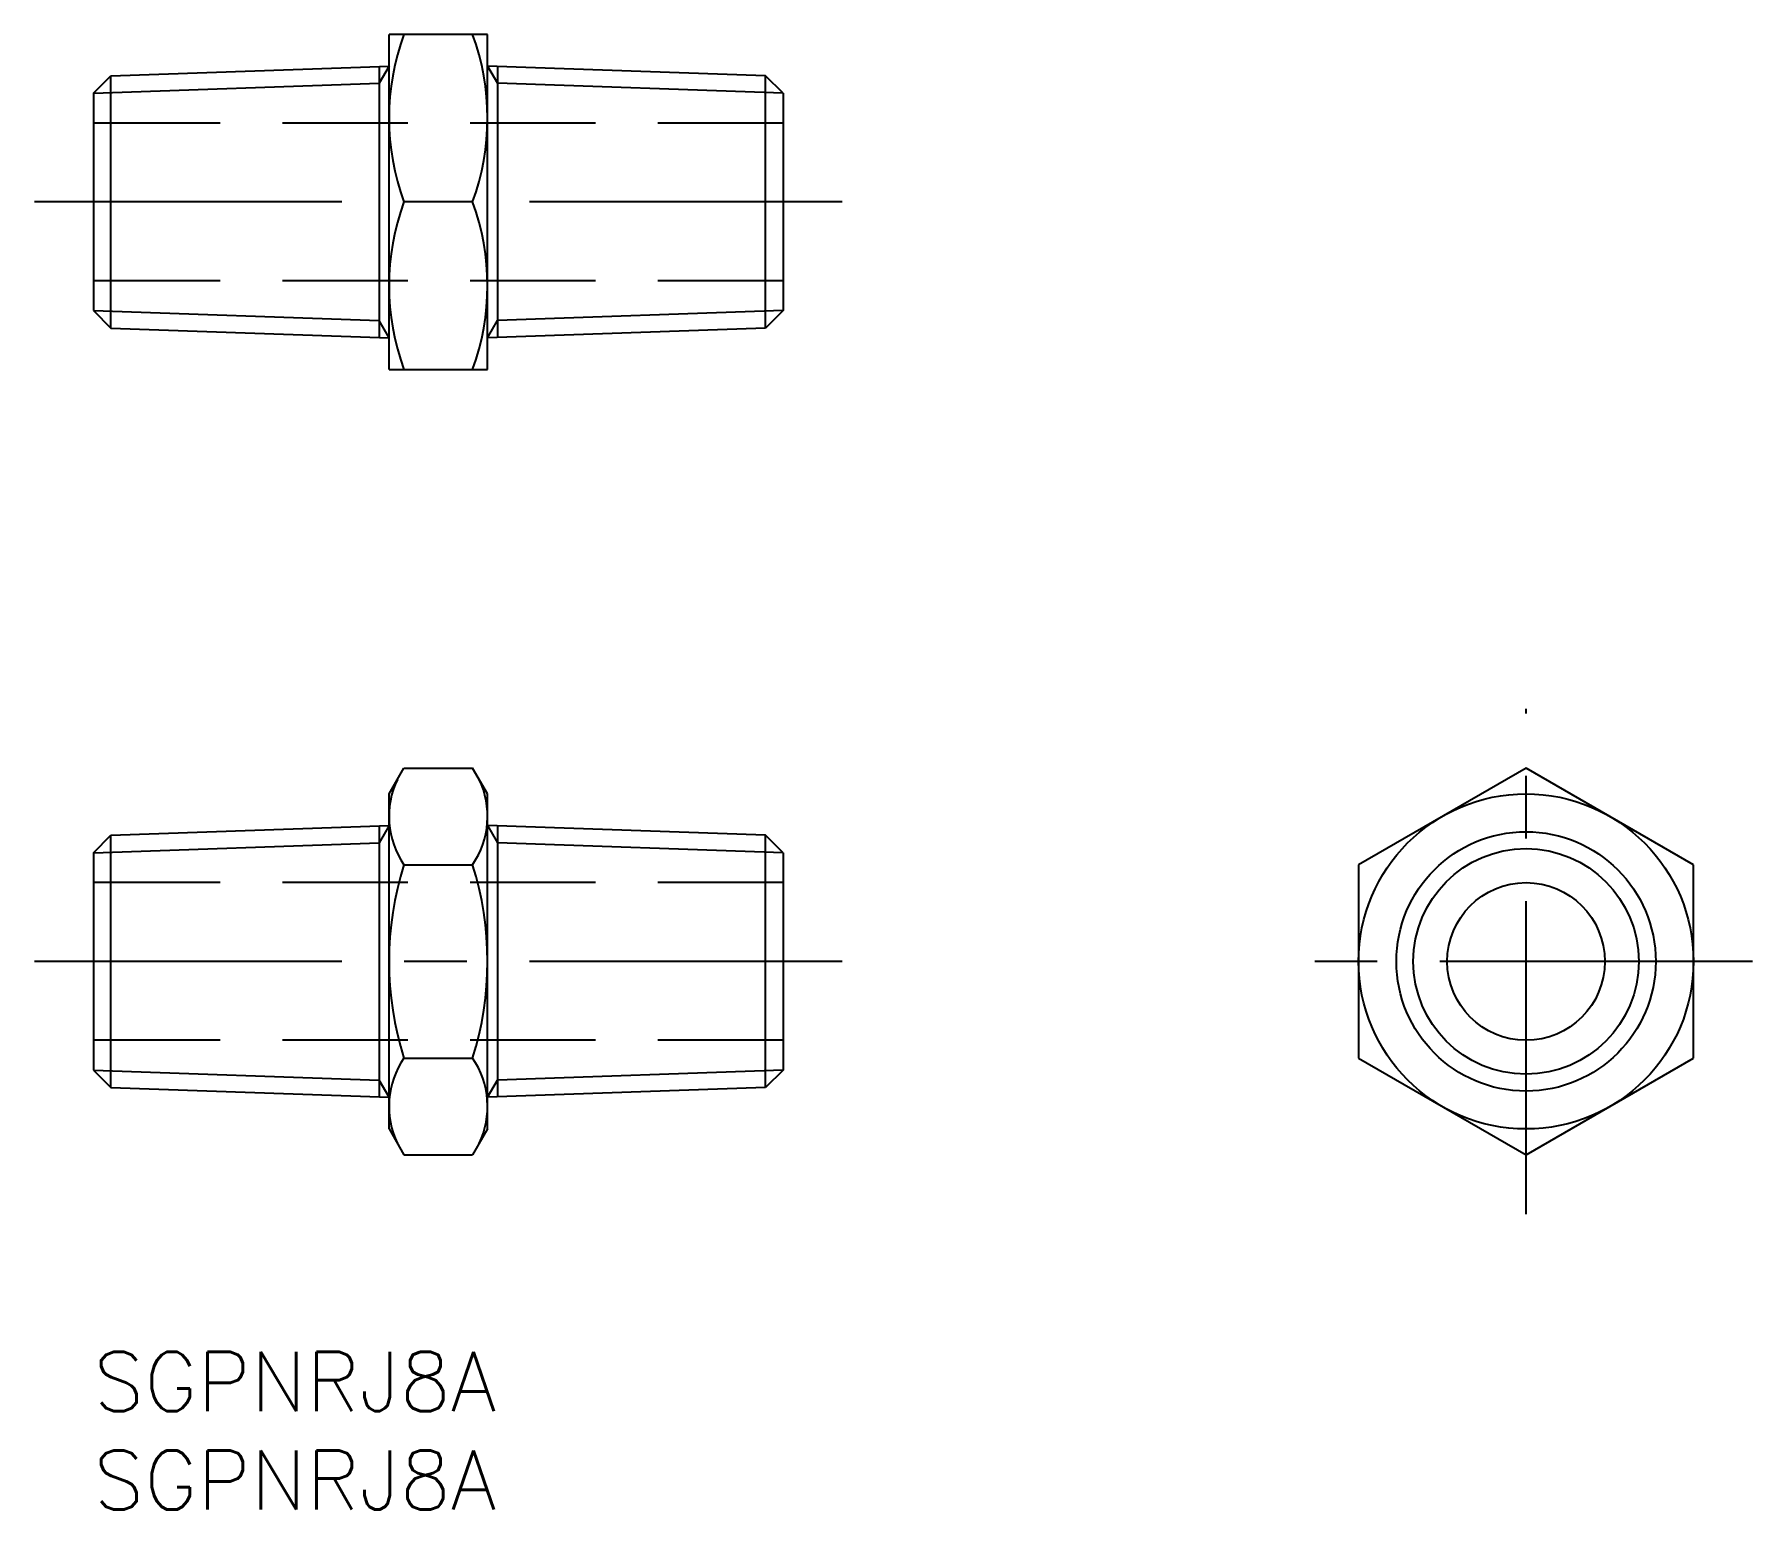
# Model space of a CAD drawing. Extents: x -3 to 84.2, y -8 to 66.9.
import ezdxf

# ---------------------------------------------------------------- set-up
doc = ezdxf.new("R2010")
doc.units = 0
doc.header["$LTSCALE"] = 0.5
doc.linetypes.add('CENTER', pattern=[50.8, 31.75, -6.35, 6.35, -6.35])
doc.linetypes.add('DASHED', pattern=[19.05, 12.7, -6.35])
for name, color, linetype in [('MSM_CENTER', 1, 'CENTER'), ('MSM_CONTINUOUS', 7, 'CONTINUOUS'), ('MSM_DASHED', 4, 'DASHED'), ('MSM_NARROW', 5, 'CONTINUOUS'), ('MSM_PART_NUMBER', 7, 'CONTINUOUS')]:
    doc.layers.add(name, color=color, linetype=linetype)
doc.styles.get("Standard").update_dxf_attribs({"font": 'txt.shx', "height": 3, "bigfont": 'bigfont.shx'})

# ---------------------------------------------------------------- blocks, each defined once
blk = doc.blocks.new('*U6')
at = {"layer": 'MSM_PART_NUMBER'}
blk.add_text('SGPNRJ8A', height=3, dxfattribs=at).set_placement((0, -3))
blk = doc.blocks.new('*U7')
at = {"layer": 'MSM_PART_NUMBER'}
blk.add_text('SGPNRJ8A', height=3, dxfattribs=at).set_placement((0, -8))

msp = doc.modelspace()

# ---------------------------------------------------------------- linework, layer by layer
at = {"layer": 'MSM_CENTER'}
for p, q in [((38, 58.355), (-3, 58.355)), ((72.706, 7), (72.706, 32.63)), ((38, 19.815), (-3, 19.815)), ((84.206, 19.815), (61.206, 19.815))]:
    msp.add_line(p, q, dxfattribs=at)
at = {"layer": 'MSM_CONTINUOUS'}
for p, q in [((15, 49.855), (15, 66.855)), ((20, 66.855), (15, 66.855)), ((20, 49.855), (20, 66.855)), ((0, 63.868), (0.887, 64.755)), ((0.887, 64.755), (15, 65.248)), ((0.887, 51.956), (0.887, 64.755)), ((14.497, 65.23), (14.497, 51.48)), ((34.113, 64.755), (20, 65.248)), ((20.503, 65.23), (20.503, 51.48)), ((34.113, 51.956), (34.113, 64.755)), ((35, 63.868), (34.113, 64.755)), ((0, 63.868), (0, 52.843)), ((35, 63.868), (35, 52.843)), ((19.241, 58.355), (15.759, 58.355)), ((0, 52.843), (0.887, 51.956)), ((35, 52.843), (34.113, 51.956)), ((0.887, 51.956), (15, 51.463)), ((34.113, 51.956), (20, 51.463)), ((15, 49.855), (20, 49.855)), ((15, 28.315), (15.759, 29.63)), ((15.759, 29.63), (19.241, 29.63)), ((20, 28.315), (19.241, 29.63)), ((72.706, 29.63), (64.206, 24.722)), ((81.206, 24.722), (72.706, 29.63)), ((15, 11.315), (15, 28.315)), ((20, 11.315), (20, 28.315)), ((0, 25.328), (0.887, 26.215)), ((0.887, 26.215), (15, 26.707)), ((0.887, 13.415), (0.887, 26.215)), ((14.497, 26.69), (14.497, 12.94)), ((34.113, 26.215), (20, 26.707)), ((20.503, 26.69), (20.503, 12.94)), ((34.113, 13.415), (34.113, 26.215)), ((35, 25.328), (34.113, 26.215)), ((0, 25.328), (0, 14.302)), ((35, 25.328), (35, 14.302)), ((15.759, 24.722), (19.241, 24.722)), ((64.206, 24.722), (64.206, 14.907)), ((81.206, 14.907), (81.206, 24.722)), ((15.759, 14.907), (19.241, 14.907)), ((64.206, 14.907), (72.706, 10)), ((72.706, 10), (81.206, 14.907)), ((0, 14.302), (0.887, 13.415)), ((35, 14.302), (34.113, 13.415)), ((0.887, 13.415), (15, 12.923)), ((34.113, 13.415), (20, 12.923)), ((15, 11.315), (15.759, 10)), ((20, 11.315), (19.241, 10)), ((15.759, 10), (19.241, 10))]:
    msp.add_line(p, q, dxfattribs=at)
for radius in [8.5, 6.579, 4]:
    msp.add_circle((72.706, 19.815), radius, dxfattribs=at)
for centre, radius, start, end in [((27.276, 62.605), 12.276, 159.74384, 200.25616), ((7.724, 62.605), 12.276, 339.74384, 20.25616), ((27.276, 54.105), 12.276, 159.74384, 200.25616), ((7.724, 54.105), 12.276, 339.74384, 20.25616), ((19.345, 27.176), 4.345, 154.38425, 214.38425), ((15.655, 27.176), 4.345, 325.61575, 25.61575), ((31.241, 19.815), 16.241, 162.41205, 197.58795), ((3.759, 19.815), 16.241, 342.41205, 17.58795), ((19.345, 12.454), 4.345, 145.61575, 205.61575), ((15.655, 12.454), 4.345, 334.38425, 34.38425)]:
    msp.add_arc(centre, radius, start, end, dxfattribs=at)
at = {"layer": 'MSM_DASHED'}
for p, q in [((35, 62.355), (0, 62.355)), ((35, 54.355), (0, 54.355)), ((35, 23.815), (0, 23.815)), ((35, 15.815), (0, 15.815))]:
    msp.add_line(p, q, dxfattribs=at)
at = {"layer": 'MSM_NARROW'}
for p, q in [((15, 65.248), (14.497, 64.374)), ((20, 65.248), (20.503, 64.376)), ((0, 63.868), (14.497, 64.374)), ((35, 63.868), (20.503, 64.374)), ((0, 52.843), (14.497, 52.336)), ((15, 51.463), (14.497, 52.336)), ((20, 51.463), (20.503, 52.336)), ((35, 52.843), (20.503, 52.336)), ((15, 26.707), (14.497, 25.834)), ((20, 26.707), (20.503, 25.836)), ((0, 25.328), (14.497, 25.834)), ((35, 25.328), (20.503, 25.834)), ((0, 14.302), (14.497, 13.796)), ((35, 14.302), (20.503, 13.796)), ((15, 12.923), (14.497, 13.796)), ((20, 12.923), (20.503, 13.796))]:
    msp.add_line(p, q, dxfattribs=at)
msp.add_circle((72.706, 19.815), 5.723, dxfattribs=at)

# ---------------------------------------------------------------- block references
at = {"layer": 'MSM_CONTINUOUS'}
for name in ['*U6', '*U7']:
    msp.add_blockref(name, (0, 0), dxfattribs=at)

doc.saveas('drawing.dxf')
